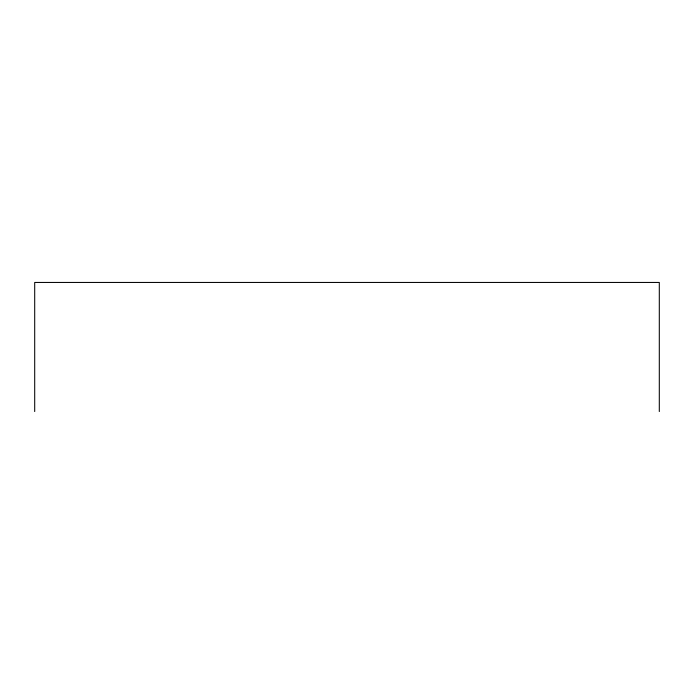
<?xml version="1.0" encoding="UTF-8"?>
<svg xmlns="http://www.w3.org/2000/svg" width="694" height="694" viewBox="0 0 694 694"><rect width="100%" height="100%" fill="white"/><g stroke="black" fill="none" stroke-linecap="round" stroke-linejoin="round"><path stroke-width="1.04" d="M659.3 411.551L659.3 282.449L34.7 282.449L34.7 411.551"/></g></svg>
